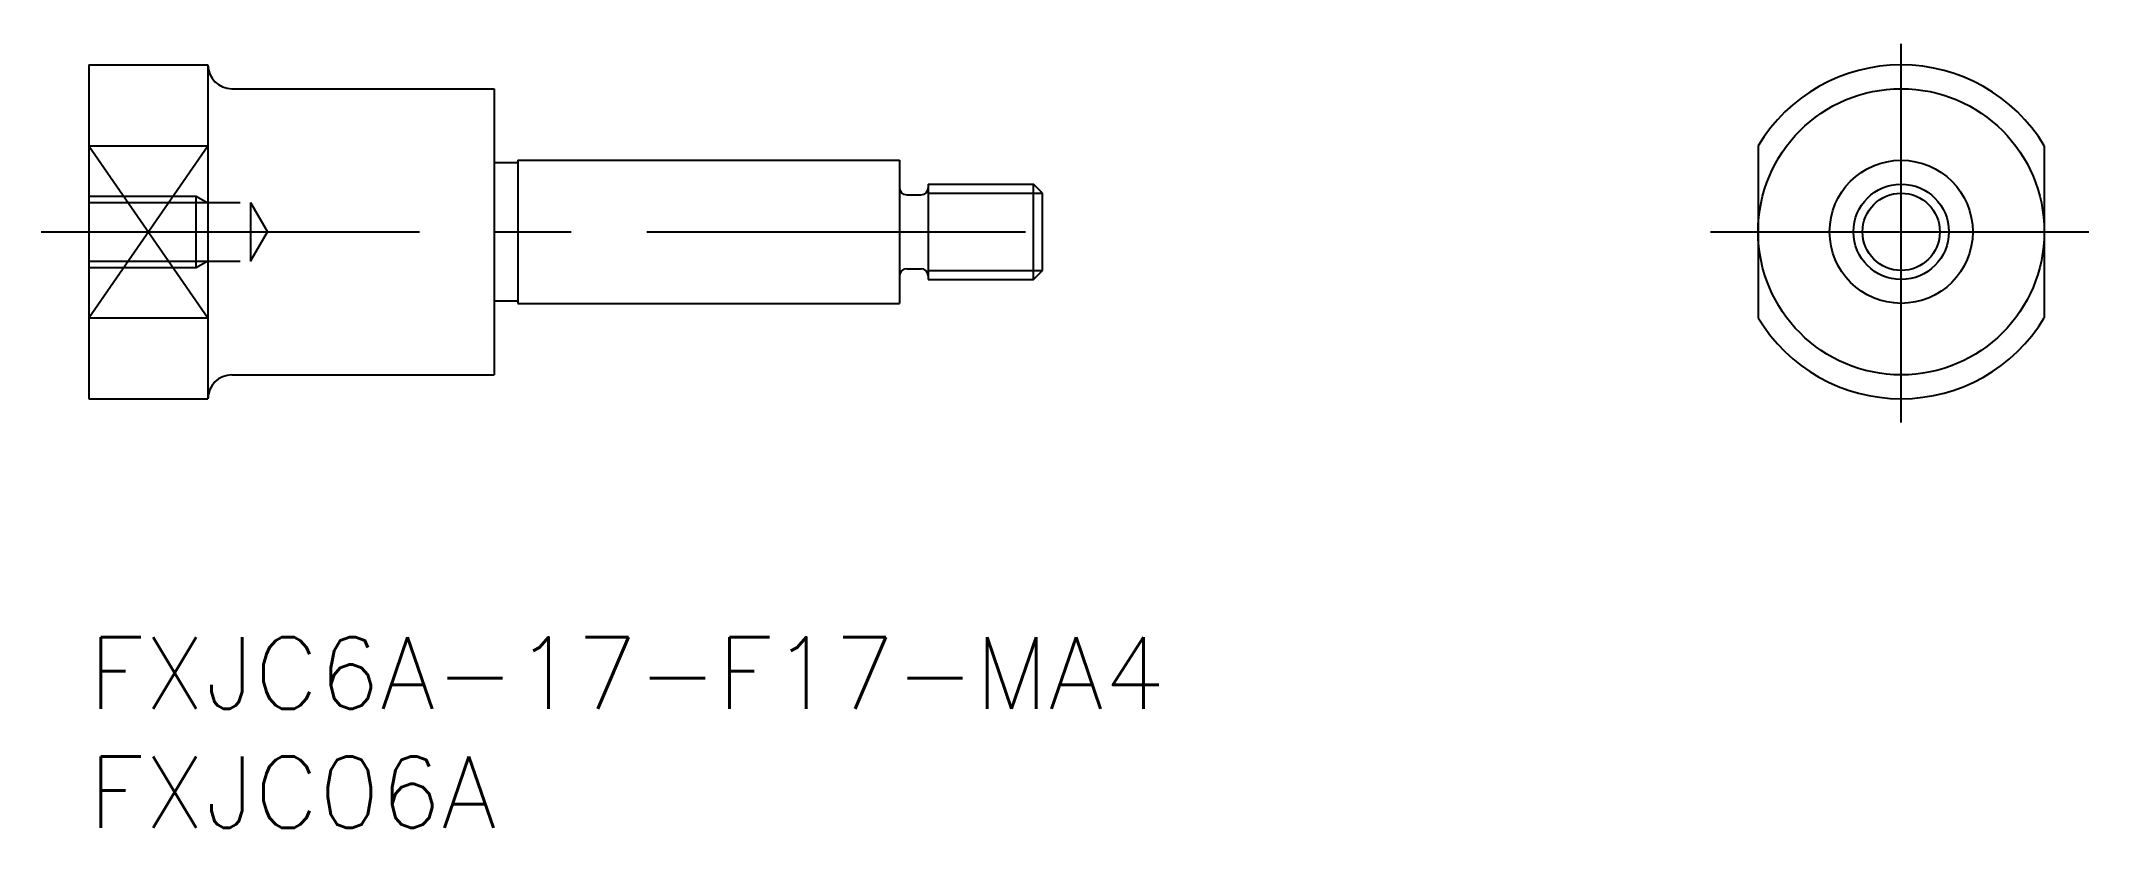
# Model space of a CAD drawing. Extents: x -2 to 84, y -8 to 25.
import ezdxf

# ---------------------------------------------------------------- set-up
doc = ezdxf.new("R2010")
doc.units = 0
doc.header["$LTSCALE"] = 0.5
doc.linetypes.add('CENTER', pattern=[50.8, 31.75, -6.35, 6.35, -6.35])
doc.linetypes.add('DASHED', pattern=[19.05, 12.7, -6.35])
for name, color, linetype in [('MSM_CENTER', 1, 'CENTER'), ('MSM_CONTINUOUS', 7, 'CONTINUOUS'), ('MSM_DASHED', 4, 'DASHED'), ('MSM_NARROW', 5, 'CONTINUOUS'), ('MSM_PART_NUMBER', 7, 'CONTINUOUS')]:
    doc.layers.add(name, color=color, linetype=linetype)
doc.styles.get("Standard").update_dxf_attribs({"font": 'txt.shx', "height": 3, "bigfont": 'bigfont.shx'})

# ---------------------------------------------------------------- blocks, each defined once
blk = doc.blocks.new('*U5')
at = {"layer": 'MSM_PART_NUMBER'}
blk.add_text('FXJC6A-17-F17-MA4', height=3, dxfattribs=at).set_placement((0, -3))
blk = doc.blocks.new('*U6')
at = {"layer": 'MSM_PART_NUMBER'}
blk.add_text('FXJC06A', height=3, dxfattribs=at).set_placement((0, -8))

msp = doc.modelspace()

# ---------------------------------------------------------------- linework, layer by layer
at = {"layer": 'MSM_CENTER'}
for p, q in [((76, 9), (76, 25)), ((-2, 17), (42, 17)), ((68, 17), (84, 17))]:
    msp.add_line(p, q, dxfattribs=at)
at = {"layer": 'MSM_CONTINUOUS'}
for p, q in [((0, 24), (0, 10)), ((0, 24), (5, 24)), ((5, 24), (5, 10)), ((6, 23), (17, 23)), ((17, 23), (17, 11)), ((0, 20.606), (5, 20.606)), ((17, 19.9), (18, 19.9)), ((18, 20), (34, 20)), ((18, 20), (18, 14)), ((34, 20), (34, 14)), ((70, 20.606), (70, 13.394)), ((82, 20.606), (82, 13.394)), ((35.2, 19), (39.621, 19)), ((35.2, 19), (35.2, 15)), ((39.621, 15), (39.621, 19)), ((40, 18.621), (39.621, 19)), ((34.3, 18.55), (34.9, 18.55)), ((40, 15.379), (40, 18.621)), ((34.3, 15.45), (34.9, 15.45)), ((35.2, 15), (39.621, 15)), ((39.621, 15), (40, 15.379)), ((17, 14.1), (18, 14.1)), ((18, 14), (34, 14)), ((0, 13.394), (5, 13.394)), ((6, 11), (17, 11)), ((0, 10), (5, 10))]:
    msp.add_line(p, q, dxfattribs=at)
for radius in [6, 3, 2]:
    msp.add_circle((76, 17), radius, dxfattribs=at)
for centre, radius, start, end in [((6, 24), 1, 180, 270), ((76, 17), 7, 31.00272, 148.99728), ((34.3, 18.85), 0.3, 180, 270), ((34.9, 18.85), 0.3, 270, 0), ((34.3, 15.15), 0.3, 90, 180), ((34.9, 15.15), 0.3, 0, 90), ((76, 17), 7, 211.00272, 328.99728), ((6, 10), 1, 90, 180)]:
    msp.add_arc(centre, radius, start, end, dxfattribs=at)
at = {"layer": 'MSM_DASHED'}
for p, q in [((0, 18.5), (4.5, 18.5)), ((0, 18.229), (6.79, 18.229)), ((4.5, 18.5), (4.969, 18.229)), ((4.5, 15.5), (4.5, 18.5)), ((6.79, 18.229), (7.5, 17)), ((6.79, 18.229), (6.79, 15.77)), ((6.79, 15.77), (7.5, 17)), ((0, 15.77), (6.79, 15.77)), ((0, 15.5), (4.5, 15.5)), ((4.5, 15.5), (4.969, 15.77))]:
    msp.add_line(p, q, dxfattribs=at)
at = {"layer": 'MSM_NARROW'}
for p, q in [((0, 13.394), (5, 20.606)), ((0, 20.606), (5, 13.394)), ((35.2, 18.621), (40, 18.621)), ((35.2, 15.379), (40, 15.379))]:
    msp.add_line(p, q, dxfattribs=at)
msp.add_circle((76, 17), 1.621, dxfattribs=at)

# ---------------------------------------------------------------- block references
at = {"layer": 'MSM_CONTINUOUS'}
for name in ['*U5', '*U6']:
    msp.add_blockref(name, (0, 0), dxfattribs=at)

doc.saveas('drawing.dxf')
